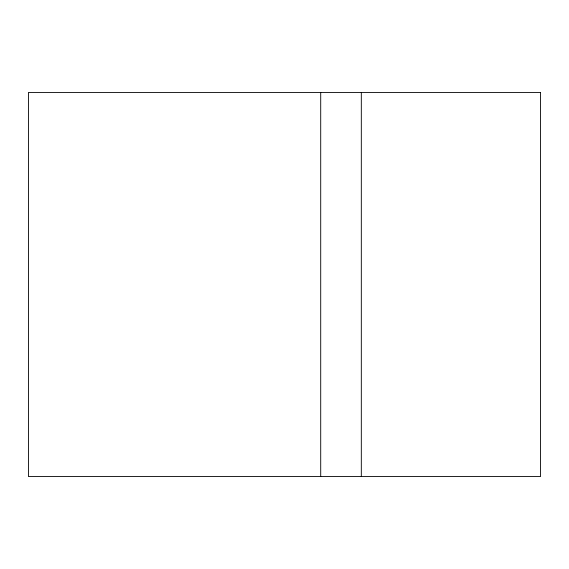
<?xml version="1.0" encoding="UTF-8"?>
<svg xmlns="http://www.w3.org/2000/svg" width="569" height="569" viewBox="0 0 569 569"><rect width="100%" height="100%" fill="white"/><g stroke="black" fill="none" stroke-linecap="round" stroke-linejoin="round"><path stroke-width="0.85" d="M361.315 92.463L361.315 476.538M320.71 92.463L320.71 476.538M540.55 92.463L28.45 92.463L28.45 476.538L540.55 476.538L540.55 92.463"/></g></svg>
